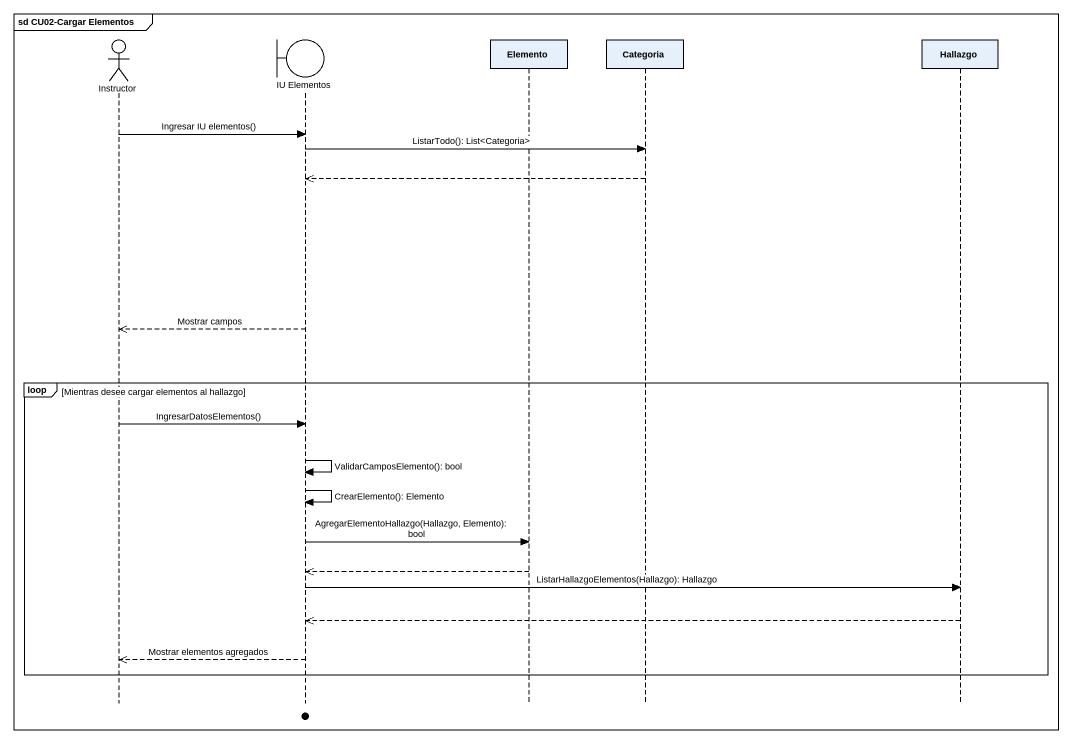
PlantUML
@startuml
mainframe sd CU02-Cargar Elementos
hide footbox
actor Instructor
boundary "IU Elementos" as IU_Elementos
participant Elemento
participant Categoria
participant Hallazgo

Instructor -> IU_Elementos : Ingresar IU elementos()
IU_Elementos -> Categoria : ListarTodo(): List<Categoria>
Categoria -->> IU_Elementos
IU_Elementos -->> Instructor : Mostrar campos
loop Mientras desee cargar elementos al hallazgo
  Instructor -> IU_Elementos : IngresarDatosElementos()
  IU_Elementos -> IU_Elementos : ValidarCamposElemento(): bool
  IU_Elementos -> IU_Elementos : CrearElemento(): Elemento
  IU_Elementos -> Elemento : AgregarElementoHallazgo(Hallazgo, Elemento): bool
  Elemento -->> IU_Elementos
  IU_Elementos -> Hallazgo : ListarHallazgoElementos(Hallazgo): Hallazgo
  Hallazgo -->> IU_Elementos
  IU_Elementos -->> Instructor : Mostrar elementos agregados
end
@enduml
